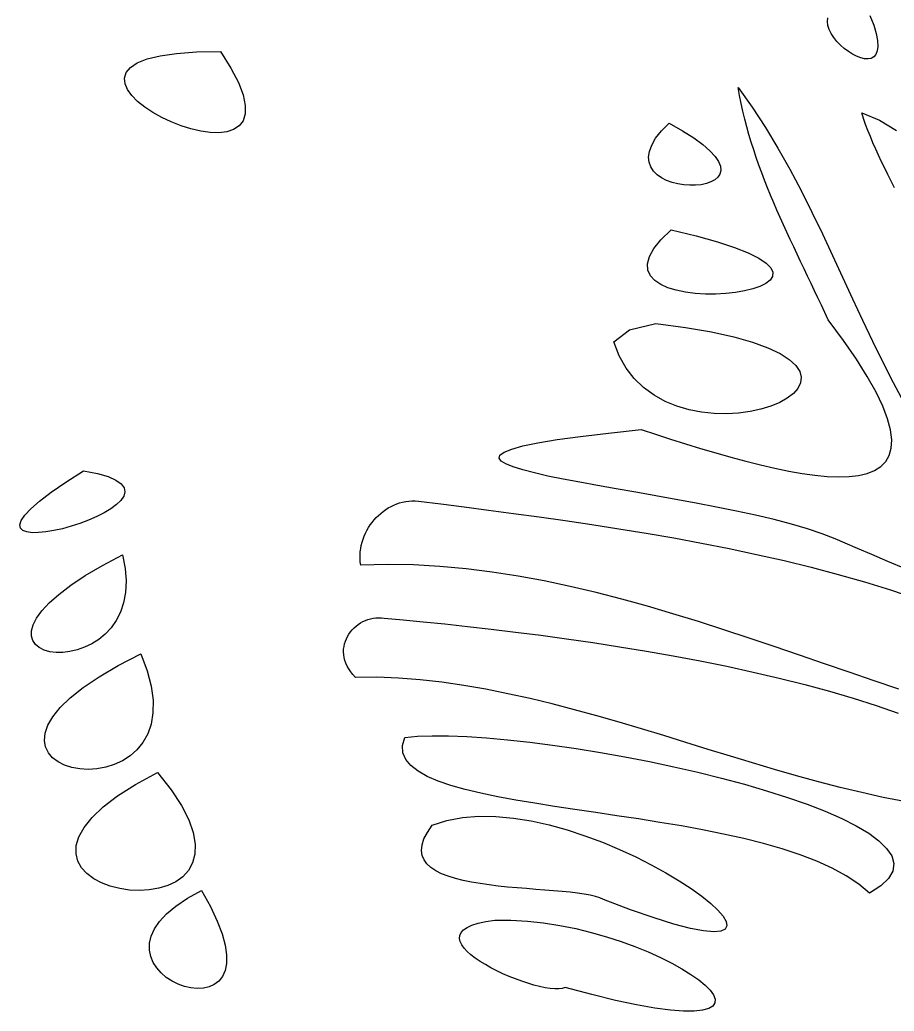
# Model space of a CAD drawing. Extents: x 2.9 to 46.8, y 120.5 to 170.8.
# Drawn here: x 13.79 to 20.06, y 130.41 to 137.52 of the extents above; entities that cross this region are included whole.
import ezdxf

# ---------------------------------------------------------------- set-up
doc = ezdxf.new("R2010")
doc.units = 0
doc.layers.get('0').update_dxf_attribs({"linetype": 'CONTINUOUS'})

msp = doc.modelspace()

# ---------------------------------------------------------------- linework, layer by layer
at = {"color": 7}
for p, q in [((19.5855, 137.5032), (19.5886, 137.5295)), ((19.8905, 137.5481), (19.9169, 137.4779)), ((19.5889, 137.4755), (19.5855, 137.5032)), ((19.5981, 137.4469), (19.5889, 137.4755)), ((19.6125, 137.4181), (19.5981, 137.4469)), ((19.9169, 137.4779), (19.9346, 137.4178)), ((19.6312, 137.3896), (19.6125, 137.4181)), ((19.6535, 137.3618), (19.6312, 137.3896)), ((19.9346, 137.4178), (19.9443, 137.3673)), ((19.6788, 137.3355), (19.6535, 137.3618)), ((19.7063, 137.311), (19.6788, 137.3355)), ((19.7352, 137.2891), (19.7063, 137.311)), ((19.9469, 137.3259), (19.943, 137.293)), ((19.9443, 137.3673), (19.9469, 137.3259)), ((14.6343, 137.2069), (14.7047, 137.2354)), ((14.7047, 137.2354), (14.7979, 137.2586)), ((14.7979, 137.2586), (14.9156, 137.276)), ((14.9156, 137.276), (15.0596, 137.2865)), ((15.0596, 137.2865), (15.2314, 137.2895)), ((15.2314, 137.2895), (15.3063, 137.17)), ((19.7649, 137.2701), (19.7352, 137.2891)), ((19.7947, 137.2547), (19.7649, 137.2701)), ((19.8237, 137.2434), (19.7947, 137.2547)), ((19.8514, 137.2368), (19.8237, 137.2434)), ((19.8769, 137.2354), (19.8514, 137.2368)), ((19.8995, 137.2398), (19.8769, 137.2354)), ((19.9185, 137.2505), (19.8995, 137.2398)), ((19.9333, 137.268), (19.9185, 137.2505)), ((19.943, 137.293), (19.9333, 137.268)), ((14.555, 137.1378), (14.5849, 137.1742)), ((14.5849, 137.1742), (14.6343, 137.2069)), ((15.3063, 137.17), (15.3598, 137.0663)), ((14.5428, 137.0988), (14.555, 137.1378)), ((14.5465, 137.0577), (14.5428, 137.0988)), ((14.5646, 137.0156), (14.5465, 137.0577)), ((14.5953, 136.9731), (14.5646, 137.0156)), ((15.3598, 137.0663), (15.3936, 136.9775)), ((18.9438, 137.0314), (19.045, 136.8893)), ((18.954, 136.9742), (18.9438, 137.0314)), ((14.6368, 136.9311), (14.5953, 136.9731)), ((15.3936, 136.9775), (15.4092, 136.9028)), ((18.9654, 136.9173), (18.954, 136.9742)), ((14.6875, 136.8903), (14.6368, 136.9311)), ((14.7457, 136.8516), (14.6875, 136.8903)), ((15.4092, 136.9028), (15.4086, 136.8415)), ((18.9779, 136.8608), (18.9654, 136.9173)), ((19.045, 136.8893), (19.1401, 136.7437)), ((14.8097, 136.8158), (14.7457, 136.8516)), ((14.8778, 136.7837), (14.8097, 136.8158)), ((15.4086, 136.8415), (15.3933, 136.7926)), ((18.9916, 136.8046), (18.9779, 136.8608)), ((19.0063, 136.7488), (18.9916, 136.8046)), ((19.8311, 136.8498), (19.9596, 136.7968)), ((19.8444, 136.808), (19.8311, 136.8498)), ((19.8592, 136.7655), (19.8444, 136.808)), ((14.9482, 136.756), (14.8778, 136.7837)), ((15.0194, 136.7337), (14.9482, 136.756)), ((15.0895, 136.7174), (15.0194, 136.7337)), ((15.3256, 136.7293), (15.2766, 136.7132)), ((15.3651, 136.7555), (15.3256, 136.7293)), ((15.3933, 136.7926), (15.3651, 136.7555)), ((18.394, 136.7195), (18.4489, 136.7761)), ((18.4489, 136.7761), (18.5461, 136.721)), ((19.022, 136.6932), (19.0063, 136.7488)), ((19.1401, 136.7437), (19.2299, 136.5951)), ((19.8754, 136.7225), (19.8592, 136.7655)), ((19.9596, 136.7968), (20.0814, 136.7237)), ((15.1569, 136.708), (15.0895, 136.7174)), ((15.2198, 136.7064), (15.1569, 136.708)), ((15.2766, 136.7132), (15.2198, 136.7064)), ((18.3246, 136.618), (18.3529, 136.6668)), ((18.3529, 136.6668), (18.394, 136.7195)), ((18.5461, 136.721), (18.6268, 136.6695)), ((18.6268, 136.6695), (18.6919, 136.6216)), ((19.0387, 136.638), (19.022, 136.6932)), ((19.893, 136.6788), (19.8754, 136.7225)), ((19.9118, 136.6346), (19.893, 136.6788)), ((18.308, 136.573), (18.3246, 136.618)), ((18.6919, 136.6216), (18.7424, 136.5773)), ((19.0563, 136.583), (19.0387, 136.638)), ((19.2299, 136.5951), (19.315, 136.4441)), ((19.9316, 136.5898), (19.9118, 136.6346)), ((19.9524, 136.5445), (19.9316, 136.5898)), ((18.3021, 136.5319), (18.308, 136.573)), ((18.3057, 136.4946), (18.3021, 136.5319)), ((18.7424, 136.5773), (18.7795, 136.5366)), ((18.7795, 136.5366), (18.8041, 136.4995)), ((19.0747, 136.5283), (19.0563, 136.583)), ((19.0939, 136.4739), (19.0747, 136.5283)), ((19.974, 136.4988), (19.9524, 136.5445)), ((18.3179, 136.4611), (18.3057, 136.4946)), ((18.3376, 136.4314), (18.3179, 136.4611)), ((18.8041, 136.4995), (18.8173, 136.466)), ((18.8173, 136.466), (18.8203, 136.4361)), ((19.1138, 136.4196), (19.0939, 136.4739)), ((19.315, 136.4441), (19.3962, 136.2912)), ((19.9964, 136.4525), (19.974, 136.4988)), ((20.0194, 136.4059), (19.9964, 136.4525)), ((18.3638, 136.4055), (18.3376, 136.4314)), ((18.3954, 136.3834), (18.3638, 136.4055)), ((18.4313, 136.3651), (18.3954, 136.3834)), ((18.7993, 136.3874), (18.7775, 136.3685)), ((18.8139, 136.4099), (18.7993, 136.3874)), ((18.8203, 136.4361), (18.8139, 136.4099)), ((19.1345, 136.3657), (19.1138, 136.4196)), ((20.0428, 136.3588), (20.0194, 136.4059)), ((18.4705, 136.3506), (18.4313, 136.3651)), ((18.512, 136.3398), (18.4705, 136.3506)), ((18.5547, 136.3327), (18.512, 136.3398)), ((18.5976, 136.3294), (18.5547, 136.3327)), ((18.6395, 136.3298), (18.5976, 136.3294)), ((18.6796, 136.3339), (18.6395, 136.3298)), ((18.7166, 136.3418), (18.6796, 136.3339)), ((18.7496, 136.3533), (18.7166, 136.3418)), ((18.7775, 136.3685), (18.7496, 136.3533)), ((19.1558, 136.3119), (19.1345, 136.3657)), ((19.1777, 136.2583), (19.1558, 136.3119)), ((20.0666, 136.3113), (20.0428, 136.3588)), ((19.2001, 136.2049), (19.1777, 136.2583)), ((19.3962, 136.2912), (19.474, 136.1369)), ((19.223, 136.1517), (19.2001, 136.2049)), ((19.2464, 136.0986), (19.223, 136.1517)), ((19.2701, 136.0457), (19.2464, 136.0986)), ((19.474, 136.1369), (19.5491, 135.9817)), ((19.2941, 135.9929), (19.2701, 136.0457)), ((18.3912, 135.9394), (18.4646, 136.0099)), ((18.4646, 136.0099), (18.6444, 135.967)), ((18.6444, 135.967), (18.7954, 135.9251)), ((19.3185, 135.9402), (19.2941, 135.9929)), ((19.5491, 135.9817), (19.6223, 135.8262)), ((18.308, 135.8179), (18.3396, 135.8755)), ((18.3396, 135.8755), (18.3912, 135.9394)), ((18.7954, 135.9251), (18.9192, 135.8845)), ((18.9192, 135.8845), (19.0176, 135.8452)), ((19.3431, 135.8877), (19.3185, 135.9402)), ((19.3678, 135.8352), (19.3431, 135.8877)), ((18.2947, 135.7665), (18.308, 135.8179)), ((19.0176, 135.8452), (19.0924, 135.8075)), ((19.0924, 135.8075), (19.1454, 135.7717)), ((19.3927, 135.7828), (19.3678, 135.8352)), ((19.6223, 135.8262), (19.6941, 135.6708)), ((18.2979, 135.721), (18.2947, 135.7665)), ((19.1454, 135.7717), (19.1782, 135.7378)), ((19.1782, 135.7378), (19.1926, 135.706)), ((19.4176, 135.7305), (19.3927, 135.7828)), ((18.3159, 135.6813), (18.2979, 135.721)), ((18.347, 135.6472), (18.3159, 135.6813)), ((19.1903, 135.6766), (19.1732, 135.6498)), ((19.1926, 135.706), (19.1903, 135.6766)), ((19.4426, 135.6782), (19.4176, 135.7305)), ((19.4675, 135.6259), (19.4426, 135.6782)), ((19.6941, 135.6708), (19.7653, 135.5161)), ((18.3893, 135.6185), (18.347, 135.6472)), ((18.4412, 135.595), (18.3893, 135.6185)), ((18.5009, 135.5765), (18.4412, 135.595)), ((19.1012, 135.6044), (19.0499, 135.5863)), ((19.1429, 135.6256), (19.1012, 135.6044)), ((19.1732, 135.6498), (19.1429, 135.6256)), ((19.4924, 135.5737), (19.4675, 135.6259)), ((18.5667, 135.5629), (18.5009, 135.5765)), ((18.6368, 135.5538), (18.5667, 135.5629)), ((18.7094, 135.5493), (18.6368, 135.5538)), ((18.7828, 135.5489), (18.7094, 135.5493)), ((18.8554, 135.5527), (18.7828, 135.5489)), ((18.9252, 135.5603), (18.8554, 135.5527)), ((18.9906, 135.5716), (18.9252, 135.5603)), ((19.0499, 135.5863), (18.9906, 135.5716)), ((19.5171, 135.5215), (19.4924, 135.5737)), ((19.5417, 135.4692), (19.5171, 135.5215)), ((19.566, 135.417), (19.5417, 135.4692)), ((19.7653, 135.5161), (19.8364, 135.3627)), ((19.59, 135.3647), (19.566, 135.417)), ((18.3541, 135.3385), (18.5679, 135.3102)), ((18.5679, 135.3102), (18.7538, 135.2781)), ((19.6998, 135.217), (19.59, 135.3647)), ((19.8364, 135.3627), (19.9083, 135.211)), ((18.7538, 135.2781), (18.9132, 135.2428)), ((18.9132, 135.2428), (19.0473, 135.2049)), ((18.0917, 135.1069), (18.0539, 135.2069)), ((19.0473, 135.2049), (19.1575, 135.1649)), ((19.1575, 135.1649), (19.2452, 135.1234)), ((19.7933, 135.0816), (19.6998, 135.217)), ((19.9083, 135.211), (19.9814, 135.0616)), ((18.1407, 135.0191), (18.0917, 135.1069)), ((19.2452, 135.1234), (19.3117, 135.0809)), ((19.3117, 135.0809), (19.3583, 135.038)), ((19.3583, 135.038), (19.3865, 134.9952)), ((19.8711, 134.9581), (19.7933, 135.0816)), ((19.9814, 135.0616), (20.0566, 134.9149)), ((18.1995, 134.9431), (18.1407, 135.0191)), ((19.3865, 134.9952), (19.3975, 134.9531)), ((19.3975, 134.9531), (19.3927, 134.9123)), ((19.9338, 134.8462), (19.8711, 134.9581)), ((18.2667, 134.8783), (18.1995, 134.9431)), ((19.3927, 134.9123), (19.3735, 134.8732)), ((20.0566, 134.9149), (20.1344, 134.7716)), ((18.3411, 134.8241), (18.2667, 134.8783)), ((18.4212, 134.7801), (18.3411, 134.8241)), ((19.3411, 134.8365), (19.297, 134.8027)), ((19.3735, 134.8732), (19.3411, 134.8365)), ((19.982, 134.7453), (19.9338, 134.8462)), ((18.5057, 134.7455), (18.4212, 134.7801)), ((18.5933, 134.7199), (18.5057, 134.7455)), ((19.1789, 134.746), (19.1076, 134.7241)), ((19.2425, 134.7723), (19.1789, 134.746)), ((19.297, 134.8027), (19.2425, 134.7723)), ((20.0164, 134.655), (19.982, 134.7453)), ((18.6826, 134.7028), (18.5933, 134.7199)), ((18.7722, 134.6935), (18.6826, 134.7028)), ((18.8609, 134.6916), (18.7722, 134.6935)), ((18.9473, 134.6964), (18.8609, 134.6916)), ((19.03, 134.7074), (18.9473, 134.6964)), ((19.1076, 134.7241), (19.03, 134.7074)), ((20.0376, 134.5748), (20.0164, 134.655)), ((17.6455, 134.5054), (17.8136, 134.5288)), ((17.8136, 134.5288), (18.0142, 134.5529)), ((18.0142, 134.5529), (18.2489, 134.5776)), ((18.2489, 134.5776), (18.3529, 134.5437)), ((18.3529, 134.5437), (18.459, 134.5095)), ((20.0462, 134.5045), (20.0376, 134.5748)), ((17.3201, 134.438), (17.4003, 134.46)), ((17.4003, 134.46), (17.5083, 134.4825)), ((17.5083, 134.4825), (17.6455, 134.5054)), ((18.459, 134.5095), (18.5665, 134.4756)), ((18.5665, 134.4756), (18.6749, 134.4422)), ((20.043, 134.4435), (20.0462, 134.5045)), ((17.2295, 134.3733), (17.2362, 134.3947)), ((17.2362, 134.3947), (17.2659, 134.4162)), ((17.2659, 134.4162), (17.3201, 134.438)), ((18.6749, 134.4422), (18.7835, 134.4099)), ((18.7835, 134.4099), (18.8916, 134.3791)), ((20.0033, 134.3476), (20.0285, 134.3913)), ((20.0285, 134.3913), (20.043, 134.4435)), ((17.244, 134.3521), (17.2295, 134.3733)), ((17.2783, 134.3308), (17.244, 134.3521)), ((17.3306, 134.3095), (17.2783, 134.3308)), ((18.8916, 134.3791), (18.9987, 134.3502)), ((18.9987, 134.3502), (19.1041, 134.3236)), ((19.1041, 134.3236), (19.2071, 134.2999)), ((19.9237, 134.2838), (19.9682, 134.3119)), ((19.9682, 134.3119), (20.0033, 134.3476)), ((14.1206, 134.2004), (14.2494, 134.2827)), ((14.2494, 134.2827), (14.3479, 134.2631)), ((14.3479, 134.2631), (14.4247, 134.2407)), ((14.4247, 134.2407), (14.4813, 134.2158)), ((17.3995, 134.288), (17.3306, 134.3095)), ((17.4833, 134.2664), (17.3995, 134.288)), ((17.5803, 134.2444), (17.4833, 134.2664)), ((17.6892, 134.2221), (17.5803, 134.2444)), ((19.2071, 134.2999), (19.3072, 134.2794)), ((19.3072, 134.2794), (19.4036, 134.2625)), ((19.4036, 134.2625), (19.4958, 134.2498)), ((19.4958, 134.2498), (19.5831, 134.2416)), ((19.5831, 134.2416), (19.6648, 134.2383)), ((19.6648, 134.2383), (19.7404, 134.2405)), ((19.7404, 134.2405), (19.8091, 134.2485)), ((19.8091, 134.2485), (19.8704, 134.2628)), ((19.8704, 134.2628), (19.9237, 134.2838)), ((14.0156, 134.1278), (14.1206, 134.2004)), ((14.4813, 134.2158), (14.5194, 134.1889)), ((14.5194, 134.1889), (14.5404, 134.1605)), ((17.8081, 134.1994), (17.6892, 134.2221)), ((17.9355, 134.1761), (17.8081, 134.1994)), ((18.0699, 134.1523), (17.9355, 134.1761)), ((13.9327, 134.0644), (14.0156, 134.1278)), ((14.5377, 134.1005), (14.5171, 134.0699)), ((14.546, 134.1308), (14.5377, 134.1005)), ((14.5404, 134.1605), (14.546, 134.1308)), ((18.2096, 134.1278), (18.0699, 134.1523)), ((18.353, 134.1026), (18.2096, 134.1278)), ((18.4985, 134.0765), (18.353, 134.1026)), ((13.8704, 134.0099), (13.9327, 134.0644)), ((14.4858, 134.0394), (14.4452, 134.0095)), ((14.5171, 134.0699), (14.4858, 134.0394)), ((16.4546, 134.0263), (16.4747, 134.0359)), ((16.4747, 134.0359), (16.4953, 134.0442)), ((16.4953, 134.0442), (16.5164, 134.0513)), ((16.5164, 134.0513), (16.538, 134.057)), ((16.538, 134.057), (16.5599, 134.0614)), ((16.5599, 134.0614), (16.5822, 134.0643)), ((16.5822, 134.0643), (16.6047, 134.0658)), ((16.6047, 134.0658), (16.6275, 134.0658)), ((16.6275, 134.0658), (16.6506, 134.0642)), ((16.6506, 134.0642), (16.812, 134.0439)), ((16.812, 134.0439), (16.98, 134.0227)), ((18.6446, 134.0496), (18.4985, 134.0765)), ((18.7896, 134.0217), (18.6446, 134.0496)), ((13.8015, 133.9254), (13.8272, 133.9637)), ((13.8272, 133.9637), (13.8704, 134.0099)), ((14.3971, 133.9807), (14.3429, 133.9533)), ((14.4452, 134.0095), (14.3971, 133.9807)), ((16.3475, 133.946), (16.3635, 133.9619)), ((16.3635, 133.9619), (16.3803, 133.9768)), ((16.3803, 133.9768), (16.3979, 133.9908)), ((16.3979, 133.9908), (16.4161, 134.0037)), ((16.4161, 134.0037), (16.4351, 134.0156)), ((16.4351, 134.0156), (16.4546, 134.0263)), ((16.98, 134.0227), (17.1539, 134.0004)), ((17.1539, 134.0004), (17.3331, 133.9768)), ((17.3331, 133.9768), (17.5169, 133.9518)), ((18.932, 133.9928), (18.7896, 134.0217)), ((19.0701, 133.9628), (18.932, 133.9928)), ((19.2023, 133.9316), (19.0701, 133.9628)), ((13.7916, 133.8946), (13.8015, 133.9254)), ((13.7961, 133.8709), (13.7916, 133.8946)), ((14.2226, 133.9045), (14.1597, 133.884)), ((14.2842, 133.9277), (14.2226, 133.9045)), ((14.3429, 133.9533), (14.2842, 133.9277)), ((16.2924, 133.8742), (16.3048, 133.8933)), ((16.3048, 133.8933), (16.3181, 133.9117)), ((16.3181, 133.9117), (16.3324, 133.9292)), ((16.3324, 133.9292), (16.3475, 133.946)), ((17.5169, 133.9518), (17.7047, 133.9252)), ((17.7047, 133.9252), (17.8959, 133.8969)), ((17.8959, 133.8969), (18.0897, 133.8667)), ((19.3271, 133.8992), (19.2023, 133.9316)), ((19.4428, 133.8654), (19.3271, 133.8992)), ((13.8133, 133.8539), (13.7961, 133.8709)), ((13.8417, 133.843), (13.8133, 133.8539)), ((13.8798, 133.8379), (13.8417, 133.843)), ((13.9259, 133.8382), (13.8798, 133.8379)), ((13.9786, 133.8434), (13.9259, 133.8382)), ((14.0361, 133.853), (13.9786, 133.8434)), ((14.097, 133.8667), (14.0361, 133.853)), ((14.1597, 133.884), (14.097, 133.8667)), ((16.2617, 133.813), (16.2708, 133.834)), ((16.2708, 133.834), (16.2811, 133.8544)), ((16.2811, 133.8544), (16.2924, 133.8742)), ((18.0897, 133.8667), (18.2857, 133.8345)), ((18.2857, 133.8345), (18.4831, 133.8001)), ((19.5478, 133.8302), (19.4428, 133.8654)), ((19.6406, 133.7936), (19.5478, 133.8302)), ((16.2372, 133.7242), (16.2414, 133.747)), ((16.2414, 133.747), (16.2469, 133.7695)), ((16.2469, 133.7695), (16.2537, 133.7915)), ((16.2537, 133.7915), (16.2617, 133.813)), ((18.4831, 133.8001), (18.6813, 133.7633)), ((18.6813, 133.7633), (18.8796, 133.724)), ((19.713, 133.7632), (19.6406, 133.7936)), ((19.8013, 133.7256), (19.713, 133.7632)), ((14.3845, 133.6031), (14.5285, 133.6798)), ((14.5285, 133.6798), (14.5476, 133.582)), ((16.2327, 133.6539), (16.2328, 133.6776)), ((16.2328, 133.6776), (16.2343, 133.701)), ((16.2343, 133.701), (16.2372, 133.7242)), ((18.8796, 133.724), (19.0774, 133.6821)), ((19.0774, 133.6821), (19.2742, 133.6374)), ((19.904, 133.6818), (19.8013, 133.7256)), ((20.0195, 133.6325), (19.904, 133.6818)), ((14.2609, 133.5301), (14.3845, 133.6031)), ((16.2341, 133.63), (16.2327, 133.6539)), ((16.237, 133.606), (16.2341, 133.63)), ((16.4268, 133.6102), (16.237, 133.606)), ((16.6161, 133.6068), (16.4268, 133.6102)), ((16.8048, 133.5963), (16.6161, 133.6068)), ((19.2742, 133.6374), (19.4691, 133.5897)), ((20.1463, 133.5785), (20.0195, 133.6325)), ((14.1567, 133.4609), (14.2609, 133.5301)), ((14.5476, 133.582), (14.5545, 133.4921)), ((16.9929, 133.579), (16.8048, 133.5963)), ((17.1805, 133.5556), (16.9929, 133.579)), ((17.3676, 133.5264), (17.1805, 133.5556)), ((19.4691, 133.5897), (19.6617, 133.5388)), ((19.6617, 133.5388), (19.8512, 133.4847)), ((14.0708, 133.3958), (14.1567, 133.4609)), ((14.5545, 133.4921), (14.5504, 133.41)), ((17.554, 133.492), (17.3676, 133.5264)), ((17.7399, 133.4527), (17.554, 133.492)), ((19.8512, 133.4847), (20.037, 133.4271)), ((14.0019, 133.3348), (14.0708, 133.3958)), ((14.5504, 133.41), (14.5364, 133.3356)), ((17.9251, 133.4091), (17.7399, 133.4527)), ((18.1098, 133.3616), (17.9251, 133.4091)), ((20.037, 133.4271), (20.2185, 133.366)), ((13.949, 133.278), (14.0019, 133.3348)), ((14.5364, 133.3356), (14.5136, 133.2686)), ((18.2938, 133.3107), (18.1098, 133.3616)), ((13.911, 133.2258), (13.949, 133.278)), ((14.5136, 133.2686), (14.4832, 133.209)), ((18.4772, 133.2569), (18.2938, 133.3107)), ((18.6599, 133.2006), (18.4772, 133.2569)), ((13.8749, 133.1351), (13.8866, 133.1781)), ((13.8866, 133.1781), (13.911, 133.2258)), ((14.4832, 133.209), (14.4463, 133.1566)), ((16.2044, 133.1685), (16.2198, 133.1804)), ((16.2198, 133.1804), (16.2361, 133.1911)), ((16.2361, 133.1911), (16.253, 133.2007)), ((16.253, 133.2007), (16.2707, 133.2089)), ((16.2707, 133.2089), (16.2889, 133.2158)), ((16.2889, 133.2158), (16.3076, 133.2212)), ((16.3076, 133.2212), (16.3267, 133.2251)), ((16.3267, 133.2251), (16.3462, 133.2275)), ((16.3462, 133.2275), (16.3659, 133.2282)), ((16.3659, 133.2282), (16.3858, 133.2271)), ((16.3858, 133.2271), (16.4057, 133.2243)), ((16.4057, 133.2243), (16.541, 133.2126)), ((16.541, 133.2126), (16.6862, 133.199)), ((16.6862, 133.199), (16.8405, 133.1835)), ((16.8405, 133.1835), (17.0027, 133.1662)), ((18.842, 133.1422), (18.6599, 133.2006)), ((13.8747, 133.097), (13.8749, 133.1351)), ((14.404, 133.1112), (14.3574, 133.0727)), ((14.4463, 133.1566), (14.404, 133.1112)), ((16.1429, 133.0944), (16.1529, 133.1109)), ((16.1529, 133.1109), (16.1641, 133.1267)), ((16.1641, 133.1267), (16.1765, 133.1416)), ((16.1765, 133.1416), (16.19, 133.1555)), ((16.19, 133.1555), (16.2044, 133.1685)), ((17.0027, 133.1662), (17.1721, 133.1469)), ((17.1721, 133.1469), (17.3477, 133.1256)), ((17.3477, 133.1256), (17.5286, 133.1024)), ((17.5286, 133.1024), (17.7138, 133.077)), ((19.0234, 133.0823), (18.842, 133.1422)), ((13.8848, 133.0639), (13.8747, 133.097)), ((13.9041, 133.036), (13.8848, 133.0639)), ((13.9315, 133.0134), (13.9041, 133.036)), ((14.3077, 133.041), (14.2559, 133.0159)), ((14.3574, 133.0727), (14.3077, 133.041)), ((16.1172, 133.0217), (16.1213, 133.0407)), ((16.1213, 133.0407), (16.1271, 133.0592)), ((16.1271, 133.0592), (16.1343, 133.0771)), ((16.1343, 133.0771), (16.1429, 133.0944)), ((17.7138, 133.077), (17.9024, 133.0496)), ((17.9024, 133.0496), (18.0935, 133.02)), ((19.2041, 133.0214), (19.0234, 133.0823)), ((13.966, 132.9962), (13.9315, 133.0134)), ((14.0062, 132.9846), (13.966, 132.9962)), ((14.0512, 132.9788), (14.0062, 132.9846)), ((14.0998, 132.9789), (14.0512, 132.9788)), ((14.1509, 132.985), (14.0998, 132.9789)), ((14.2033, 132.9973), (14.1509, 132.985)), ((14.2559, 133.0159), (14.2033, 132.9973)), ((14.498, 132.8852), (14.6601, 132.9689)), ((14.6601, 132.9689), (14.7056, 132.8476)), ((16.114, 132.9825), (16.1147, 133.0023)), ((16.1151, 132.9624), (16.114, 132.9825)), ((16.1147, 133.0023), (16.1172, 133.0217)), ((16.1182, 132.9422), (16.1151, 132.9624)), ((18.0935, 133.02), (18.2861, 132.9883)), ((18.2861, 132.9883), (18.4793, 132.9543)), ((19.3842, 132.9598), (19.2041, 133.0214)), ((16.1232, 132.9217), (16.1182, 132.9422)), ((16.1304, 132.9013), (16.1232, 132.9217)), ((16.1397, 132.8808), (16.1304, 132.9013)), ((18.4793, 132.9543), (18.6722, 132.9181)), ((18.6722, 132.9181), (18.8638, 132.8796)), ((19.5635, 132.8981), (19.3842, 132.9598)), ((19.7421, 132.8367), (19.5635, 132.8981)), ((14.3605, 132.8045), (14.498, 132.8852)), ((14.7056, 132.8476), (14.7343, 132.7369)), ((16.1512, 132.8604), (16.1397, 132.8808)), ((16.1651, 132.8401), (16.1512, 132.8604)), ((16.1814, 132.82), (16.1651, 132.8401)), ((16.2002, 132.8003), (16.1814, 132.82)), ((18.8638, 132.8796), (19.0533, 132.8388)), ((19.0533, 132.8388), (19.2396, 132.7956)), ((19.9201, 132.7761), (19.7421, 132.8367)), ((14.2463, 132.7272), (14.3605, 132.8045)), ((16.3535, 132.8007), (16.2002, 132.8003)), ((16.5078, 132.7947), (16.3535, 132.8007)), ((16.6631, 132.7827), (16.5078, 132.7947)), ((16.8194, 132.7651), (16.6631, 132.7827)), ((16.9764, 132.7424), (16.8194, 132.7651)), ((19.2396, 132.7956), (19.4219, 132.75)), ((19.4219, 132.75), (19.5992, 132.7019)), ((20.0972, 132.7168), (19.9201, 132.7761)), ((14.1539, 132.6534), (14.2463, 132.7272)), ((14.7343, 132.7369), (14.7475, 132.6366)), ((17.1342, 132.715), (16.9764, 132.7424)), ((17.2926, 132.6834), (17.1342, 132.715)), ((17.4515, 132.648), (17.2926, 132.6834)), ((19.5992, 132.7019), (19.7705, 132.6514)), ((14.0818, 132.5835), (14.1539, 132.6534)), ((14.7475, 132.6366), (14.7468, 132.5462)), ((17.6109, 132.6094), (17.4515, 132.648)), ((17.7705, 132.5678), (17.6109, 132.6094)), ((19.7705, 132.6514), (19.935, 132.5983)), ((14.0286, 132.5178), (14.0818, 132.5835)), ((14.7468, 132.5462), (14.7334, 132.4657)), ((17.9304, 132.5239), (17.7705, 132.5678)), ((19.935, 132.5983), (20.0918, 132.5427)), ((13.9929, 132.4564), (14.0286, 132.5178)), ((14.7334, 132.4657), (14.7089, 132.3948)), ((18.0904, 132.478), (17.9304, 132.5239)), ((18.2505, 132.4306), (18.0904, 132.478)), ((13.9683, 132.3478), (13.9733, 132.3996)), ((13.9733, 132.3996), (13.9929, 132.4564)), ((14.7089, 132.3948), (14.6746, 132.3332)), ((18.4105, 132.3822), (18.2505, 132.4306)), ((13.9765, 132.301), (13.9683, 132.3478)), ((14.6746, 132.3332), (14.6321, 132.2805)), ((16.5374, 132.3115), (16.5532, 132.3686)), ((16.5532, 132.3686), (16.6436, 132.3778)), ((16.6436, 132.3778), (16.7489, 132.382)), ((16.7489, 132.382), (16.8677, 132.3814)), ((16.8677, 132.3814), (16.9985, 132.3763)), ((16.9985, 132.3763), (17.14, 132.3669)), ((17.14, 132.3669), (17.2907, 132.3533)), ((17.2907, 132.3533), (17.4491, 132.3358)), ((17.4491, 132.3358), (17.6139, 132.3145)), ((18.5703, 132.3332), (18.4105, 132.3822)), ((18.7299, 132.284), (18.5703, 132.3332)), ((13.9965, 132.2598), (13.9765, 132.301)), ((14.0267, 132.2241), (13.9965, 132.2598)), ((14.6321, 132.2805), (14.5827, 132.2367)), ((16.5401, 132.2592), (16.5374, 132.3115)), ((16.5602, 132.2112), (16.5401, 132.2592)), ((17.6139, 132.3145), (17.7836, 132.2897)), ((17.7836, 132.2897), (17.9569, 132.2616)), ((17.9569, 132.2616), (18.1322, 132.2303)), ((18.8891, 132.2351), (18.7299, 132.284)), ((14.0659, 132.1944), (14.0267, 132.2241)), ((14.1126, 132.1709), (14.0659, 132.1944)), ((14.5279, 132.2014), (14.4691, 132.1743)), ((14.5827, 132.2367), (14.5279, 132.2014)), ((16.5966, 132.1673), (16.5602, 132.2112)), ((18.1322, 132.2303), (18.3082, 132.196)), ((18.3082, 132.196), (18.4834, 132.159)), ((19.0479, 132.187), (18.8891, 132.2351)), ((19.2061, 132.1401), (19.0479, 132.187)), ((14.1653, 132.1539), (14.1126, 132.1709)), ((14.2226, 132.1435), (14.1653, 132.1539)), ((14.283, 132.1401), (14.2226, 132.1435)), ((14.3452, 132.144), (14.283, 132.1401)), ((14.4077, 132.1553), (14.3452, 132.144)), ((14.4691, 132.1743), (14.4077, 132.1553)), ((14.622, 132.0326), (14.7785, 132.1185)), ((14.7785, 132.1185), (14.8763, 131.9948)), ((16.6483, 132.1271), (16.5966, 132.1673)), ((16.7143, 132.0903), (16.6483, 132.1271)), ((18.4834, 132.159), (18.6565, 132.1195)), ((18.6565, 132.1195), (18.826, 132.0776)), ((19.3637, 132.0949), (19.2061, 132.1401)), ((16.7934, 132.0565), (16.7143, 132.0903)), ((16.8846, 132.0254), (16.7934, 132.0565)), ((18.826, 132.0776), (18.9904, 132.0336)), ((19.5205, 132.0518), (19.3637, 132.0949)), ((19.6765, 132.0113), (19.5205, 132.0518)), ((14.4928, 131.9498), (14.622, 132.0326)), ((14.8763, 131.9948), (14.9505, 131.8819)), ((16.9868, 131.9966), (16.8846, 132.0254)), ((17.0991, 131.9697), (16.9868, 131.9966)), ((17.2202, 131.9445), (17.0991, 131.9697)), ((18.9904, 132.0336), (19.1485, 131.9877)), ((19.1485, 131.9877), (19.2986, 131.9399)), ((19.8315, 131.9737), (19.6765, 132.0113)), ((19.9855, 131.9397), (19.8315, 131.9737)), ((14.3893, 131.8706), (14.4928, 131.9498)), ((17.3493, 131.9206), (17.2202, 131.9445)), ((17.4851, 131.8977), (17.3493, 131.9206)), ((17.6267, 131.8753), (17.4851, 131.8977)), ((19.2986, 131.9399), (19.4395, 131.8907)), ((20.1384, 131.9096), (19.9855, 131.9397)), ((14.3096, 131.795), (14.3893, 131.8706)), ((14.9505, 131.8819), (15.0031, 131.7795)), ((17.773, 131.8532), (17.6267, 131.8753)), ((17.9229, 131.831), (17.773, 131.8532)), ((18.0754, 131.8084), (17.9229, 131.831)), ((19.4395, 131.8907), (19.5696, 131.8401)), ((19.5696, 131.8401), (19.6876, 131.7883)), ((14.2521, 131.7235), (14.3096, 131.795)), ((15.0031, 131.7795), (15.0357, 131.6873)), ((16.7507, 131.7394), (16.8553, 131.7737)), ((16.8553, 131.7737), (16.9669, 131.795)), ((16.9669, 131.795), (17.0843, 131.8044)), ((17.0843, 131.8044), (17.2064, 131.8028)), ((17.2064, 131.8028), (17.332, 131.7912)), ((17.332, 131.7912), (17.4599, 131.7705)), ((17.4599, 131.7705), (17.5889, 131.7419)), ((18.2294, 131.785), (18.0754, 131.8084)), ((18.3839, 131.7604), (18.2294, 131.785)), ((18.5377, 131.7344), (18.3839, 131.7604)), ((19.6876, 131.7883), (19.7921, 131.7357)), ((14.2149, 131.6562), (14.2521, 131.7235)), ((15.0357, 131.6873), (15.05, 131.6051)), ((16.6909, 131.6412), (16.7153, 131.6882)), ((16.7153, 131.6882), (16.7507, 131.7394)), ((17.5889, 131.7419), (17.718, 131.7062)), ((17.718, 131.7062), (17.8457, 131.6644)), ((18.6899, 131.7065), (18.5377, 131.7344)), ((18.8394, 131.6765), (18.6899, 131.7065)), ((19.7921, 131.7357), (19.8816, 131.6822)), ((19.8816, 131.6822), (19.9547, 131.6282)), ((14.1964, 131.5935), (14.2149, 131.6562)), ((16.677, 131.5982), (16.6909, 131.6412)), ((17.8457, 131.6644), (17.9712, 131.6176)), ((17.9712, 131.6176), (18.093, 131.5666)), ((18.9851, 131.644), (18.8394, 131.6765)), ((19.126, 131.6086), (18.9851, 131.644)), ((19.9547, 131.6282), (20.0099, 131.5739)), ((14.1947, 131.5355), (14.1964, 131.5935)), ((15.05, 131.6051), (15.048, 131.5326)), ((16.6727, 131.559), (16.677, 131.5982)), ((16.6777, 131.5233), (16.6727, 131.559)), ((18.093, 131.5666), (18.2102, 131.5126)), ((19.261, 131.57), (19.126, 131.6086)), ((19.389, 131.5279), (19.261, 131.57)), ((20.0099, 131.5739), (20.046, 131.5194)), ((14.2082, 131.4825), (14.1947, 131.5355)), ((14.235, 131.4349), (14.2082, 131.4825)), ((15.0312, 131.4696), (15.0015, 131.4158)), ((15.048, 131.5326), (15.0312, 131.4696)), ((16.6911, 131.4911), (16.6777, 131.5233)), ((16.7125, 131.462), (16.6911, 131.4911)), ((18.2102, 131.5126), (18.3214, 131.4565)), ((19.509, 131.4818), (19.389, 131.5279)), ((19.6199, 131.4315), (19.509, 131.4818)), ((20.046, 131.5194), (20.0613, 131.465)), ((14.2734, 131.3928), (14.235, 131.4349)), ((15.0015, 131.4158), (14.9606, 131.3709)), ((16.7411, 131.436), (16.7125, 131.462)), ((16.7764, 131.4127), (16.7411, 131.436)), ((16.8177, 131.3921), (16.7764, 131.4127)), ((18.3214, 131.4565), (18.4256, 131.3992)), ((18.4256, 131.3992), (18.5215, 131.3418)), ((19.7207, 131.3767), (19.6199, 131.4315)), ((20.0546, 131.4108), (20.0244, 131.3571)), ((20.0613, 131.465), (20.0546, 131.4108)), ((14.3217, 131.3565), (14.2734, 131.3928)), ((14.3781, 131.3263), (14.3217, 131.3565)), ((14.4408, 131.3025), (14.3781, 131.3263)), ((14.9102, 131.3347), (14.8522, 131.3069)), ((14.9606, 131.3709), (14.9102, 131.3347)), ((16.8644, 131.3738), (16.8177, 131.3921)), ((16.9159, 131.3578), (16.8644, 131.3738)), ((16.9716, 131.3437), (16.9159, 131.3578)), ((17.0308, 131.3315), (16.9716, 131.3437)), ((17.093, 131.3209), (17.0308, 131.3315)), ((18.5215, 131.3418), (18.608, 131.2852)), ((19.8103, 131.3169), (19.7207, 131.3767)), ((20.0244, 131.3571), (19.9692, 131.304)), ((14.5081, 131.2852), (14.4408, 131.3025)), ((14.5783, 131.2748), (14.5081, 131.2852)), ((14.6495, 131.2715), (14.5783, 131.2748)), ((14.7201, 131.2756), (14.6495, 131.2715)), ((14.7882, 131.2873), (14.7201, 131.2756)), ((14.8522, 131.3069), (14.7882, 131.2873)), ((14.994, 131.2156), (15.0945, 131.2707)), ((15.0945, 131.2707), (15.1589, 131.156)), ((17.1574, 131.3117), (17.093, 131.3209)), ((17.2236, 131.3037), (17.1574, 131.3117)), ((17.2908, 131.2967), (17.2236, 131.3037)), ((17.3584, 131.2905), (17.2908, 131.2967)), ((17.4258, 131.2849), (17.3584, 131.2905)), ((17.4925, 131.2798), (17.4258, 131.2849)), ((17.5577, 131.2748), (17.4925, 131.2798)), ((17.6208, 131.2699), (17.5577, 131.2748)), ((17.6813, 131.2648), (17.6208, 131.2699)), ((17.7385, 131.2593), (17.6813, 131.2648)), ((17.7918, 131.2533), (17.7385, 131.2593)), ((18.608, 131.2852), (18.6839, 131.2304)), ((19.8877, 131.2518), (19.8103, 131.3169)), ((19.9692, 131.304), (19.8877, 131.2518)), ((14.9112, 131.1602), (14.994, 131.2156)), ((17.8405, 131.2465), (17.7918, 131.2533)), ((17.8841, 131.2387), (17.8405, 131.2465)), ((17.9219, 131.2297), (17.8841, 131.2387)), ((17.9533, 131.2194), (17.9219, 131.2297)), ((17.9776, 131.2075), (17.9533, 131.2194)), ((18.1732, 131.1332), (17.9776, 131.2075)), ((18.6839, 131.2304), (18.7481, 131.1785)), ((14.8449, 131.1049), (14.9112, 131.1602)), ((15.1589, 131.156), (15.2079, 131.0529)), ((18.3417, 131.0745), (18.1732, 131.1332)), ((18.7481, 131.1785), (18.7993, 131.1304)), ((18.7993, 131.1304), (18.8364, 131.087)), ((14.7575, 130.9963), (14.7941, 131.0501)), ((14.7941, 131.0501), (14.8449, 131.1049)), ((15.2079, 131.0529), (15.2429, 130.961)), ((17.0794, 131.0376), (17.1335, 131.0499)), ((17.1335, 131.0499), (17.1982, 131.06)), ((17.1982, 131.06), (17.3151, 131.0594)), ((17.3151, 131.0594), (17.4324, 131.0524)), ((17.4324, 131.0524), (17.5494, 131.0394)), ((18.4844, 131.0305), (18.3417, 131.0745)), ((18.8364, 131.087), (18.8582, 131.0494)), ((18.8582, 131.0494), (18.8635, 131.0186)), ((14.7341, 130.9438), (14.7575, 130.9963)), ((16.9485, 130.9496), (16.9579, 130.9701)), ((16.9579, 130.9701), (16.9751, 130.9893)), ((16.9751, 130.9893), (17.0007, 131.0071)), ((17.0007, 131.0071), (17.0353, 131.0233)), ((17.0353, 131.0233), (17.0794, 131.0376)), ((17.5494, 131.0394), (17.6654, 131.0212)), ((17.6654, 131.0212), (17.7797, 130.9981)), ((17.7797, 130.9981), (17.8914, 130.9709)), ((17.8914, 130.9709), (17.9999, 130.9401)), ((18.6024, 131.0001), (18.4844, 131.0305)), ((18.6969, 130.9824), (18.6024, 131.0001)), ((18.7691, 130.9764), (18.6969, 130.9824)), ((18.8202, 130.9811), (18.7691, 130.9764)), ((18.8513, 130.9955), (18.8202, 130.9811)), ((18.8635, 131.0186), (18.8513, 130.9955)), ((14.7227, 130.8931), (14.7341, 130.9438)), ((15.2429, 130.961), (15.2648, 130.88)), ((16.9465, 130.928), (16.9485, 130.9496)), ((16.9513, 130.9056), (16.9465, 130.928)), ((16.9624, 130.8824), (16.9513, 130.9056)), ((17.9999, 130.9401), (18.1044, 130.9062)), ((18.1044, 130.9062), (18.2042, 130.8697)), ((14.7221, 130.8445), (14.7227, 130.8931)), ((14.7313, 130.7985), (14.7221, 130.8445)), ((15.2648, 130.88), (15.2748, 130.8093)), ((16.9793, 130.8588), (16.9624, 130.8824)), ((17.0014, 130.8349), (16.9793, 130.8588)), ((17.0281, 130.8108), (17.0014, 130.8349)), ((18.2042, 130.8697), (18.2985, 130.8314)), ((18.2985, 130.8314), (18.3866, 130.7916)), ((14.7491, 130.7555), (14.7313, 130.7985)), ((15.2748, 130.8093), (15.2742, 130.7486)), ((17.059, 130.7869), (17.0281, 130.8108)), ((17.0936, 130.7632), (17.059, 130.7869)), ((17.1312, 130.7399), (17.0936, 130.7632)), ((18.3866, 130.7916), (18.4678, 130.7511)), ((14.7743, 130.7159), (14.7491, 130.7555)), ((14.8059, 130.6801), (14.7743, 130.7159)), ((15.2639, 130.6974), (15.2452, 130.6554)), ((15.2742, 130.7486), (15.2639, 130.6974)), ((17.1714, 130.7174), (17.1312, 130.7399)), ((17.2136, 130.6956), (17.1714, 130.7174)), ((17.2572, 130.6749), (17.2136, 130.6956)), ((18.4678, 130.7511), (18.5413, 130.7103)), ((18.5413, 130.7103), (18.6063, 130.6698)), ((14.8426, 130.6486), (14.8059, 130.6801)), ((14.8834, 130.6216), (14.8426, 130.6486)), ((14.9271, 130.5997), (14.8834, 130.6216)), ((15.2191, 130.6222), (15.1868, 130.5973)), ((15.2452, 130.6554), (15.2191, 130.6222)), ((17.3019, 130.6554), (17.2572, 130.6749)), ((17.3469, 130.6373), (17.3019, 130.6554)), ((17.3918, 130.6208), (17.3469, 130.6373)), ((17.4361, 130.6061), (17.3918, 130.6208)), ((18.6063, 130.6698), (18.6621, 130.6302)), ((18.6621, 130.6302), (18.7081, 130.592)), ((14.9726, 130.5833), (14.9271, 130.5997)), ((15.0187, 130.5727), (14.9726, 130.5833)), ((15.0644, 130.5684), (15.0187, 130.5727)), ((15.1083, 130.5708), (15.0644, 130.5684)), ((15.1496, 130.5803), (15.1083, 130.5708)), ((15.1868, 130.5973), (15.1496, 130.5803)), ((17.4792, 130.5933), (17.4361, 130.6061)), ((17.5206, 130.5828), (17.4792, 130.5933)), ((17.5597, 130.5746), (17.5206, 130.5828)), ((17.5961, 130.5689), (17.5597, 130.5746)), ((17.6291, 130.566), (17.5961, 130.5689)), ((17.6583, 130.5661), (17.6291, 130.566)), ((17.6831, 130.5692), (17.6583, 130.5661)), ((17.703, 130.5757), (17.6831, 130.5692)), ((17.8948, 130.5246), (17.703, 130.5757)), ((18.7081, 130.592), (18.7434, 130.5559)), ((18.7434, 130.5559), (18.7672, 130.5223)), ((18.0655, 130.4834), (17.8948, 130.5246)), ((18.216, 130.4516), (18.0655, 130.4834)), ((18.7672, 130.5223), (18.779, 130.4918)), ((18.779, 130.4918), (18.7778, 130.465)), ((18.3469, 130.4285), (18.216, 130.4516)), ((18.4589, 130.4136), (18.3469, 130.4285)), ((18.5529, 130.4064), (18.4589, 130.4136)), ((18.6296, 130.4062), (18.5529, 130.4064)), ((18.6897, 130.4125), (18.6296, 130.4062)), ((18.7339, 130.4248), (18.6897, 130.4125)), ((18.7631, 130.4425), (18.7339, 130.4248)), ((18.7778, 130.465), (18.7631, 130.4425))]:
    msp.add_line(p, q, dxfattribs=at)
for points in [[(15.2314, 137.2895), (15.2314, 137.2895)], [(18.9438, 137.0314), (18.9438, 137.0314)], [(19.8311, 136.8498), (19.8311, 136.8498)], [(18.4489, 136.7761), (18.4489, 136.7761)], [(18.4646, 136.0099), (18.4646, 136.0099)], [(18.0539, 135.2069), (18.1654, 135.2926), (18.3541, 135.3386), (18.3541, 135.3385), (18.3541, 135.3385)], [(14.2494, 134.2827), (14.2494, 134.2827)], [(16.6506, 134.0642), (16.6506, 134.0642)], [(14.5285, 133.6798), (14.5285, 133.6798), (14.5285, 133.6798)], [(16.4057, 133.2243), (16.4057, 133.2243)], [(14.6601, 132.9689), (14.6601, 132.9689), (14.6601, 132.9689)], [(16.5532, 132.3686), (16.5532, 132.3686)], [(14.7785, 132.1185), (14.7785, 132.1185)], [(16.7507, 131.7394), (16.7507, 131.7394)], [(15.0945, 131.2707), (15.0945, 131.2707)], [(17.1982, 131.06), (17.1982, 131.06)]]:
    msp.add_lwpolyline(points, dxfattribs=at)

doc.saveas('drawing.dxf')
